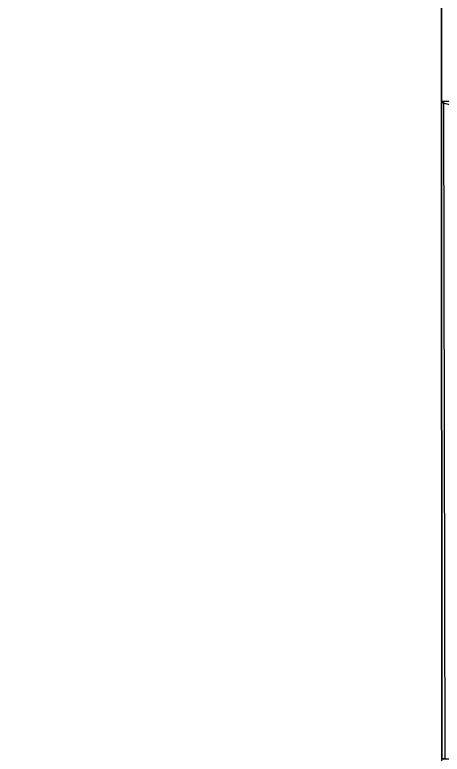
# Model space of a CAD drawing. Header units: metres. Extents: x 0 to 34.6, y -10.7 to 20.6.
# Drawn here: x 7.98 to 8.299, y 6.018 to 6.569 of the extents above; entities that cross this region are included whole.
import ezdxf

# ---------------------------------------------------------------- set-up
doc = ezdxf.new("R2010")
doc.units = ezdxf.units.M
doc.header["$MEASUREMENT"] = 0
doc.layers.get('0').update_dxf_attribs({"linetype": 'CONTINUOUS'})
doc.layers.add('PYDXF', color=90, linetype='CONTINUOUS')

msp = doc.modelspace()

# ---------------------------------------------------------------- linework, layer by layer
for points in [[(8.33954, 6.01493, 2.68301), (8.33954, 6.505, 2.68301), (8.29811, 6.50453, 2.68301), (8.29815, 6.01493, 2.68301)], [(8.33954, 6.49251, 2.68301), (8.29938, 6.50326, 2.68301), (8.29811, 6.50453, 2.68301), (8.33954, 6.505, 2.68301)], [(8.30037, 6.01493, 2.68301), (8.29815, 6.01493, 2.68301), (8.29811, 6.50453, 2.68301), (8.29938, 6.50326, 2.68301)]]:
    msp.add_3dface(points)
at = {"layer": 'PYDXF', "linetype": 'Continuous', "elevation": 0.1}
for points in [[(2, 2.5), (2, 8.2), (8.29811, 8.2), (8.29811, 6.50453), (8.29811, 2.5)], [(8.29811, 6.50453), (8.29811, 8.2), (25.05, 8.2), (25.05, 6.5)]]:
    msp.add_lwpolyline(points, close=True, dxfattribs=at)

doc.saveas('drawing.dxf')
